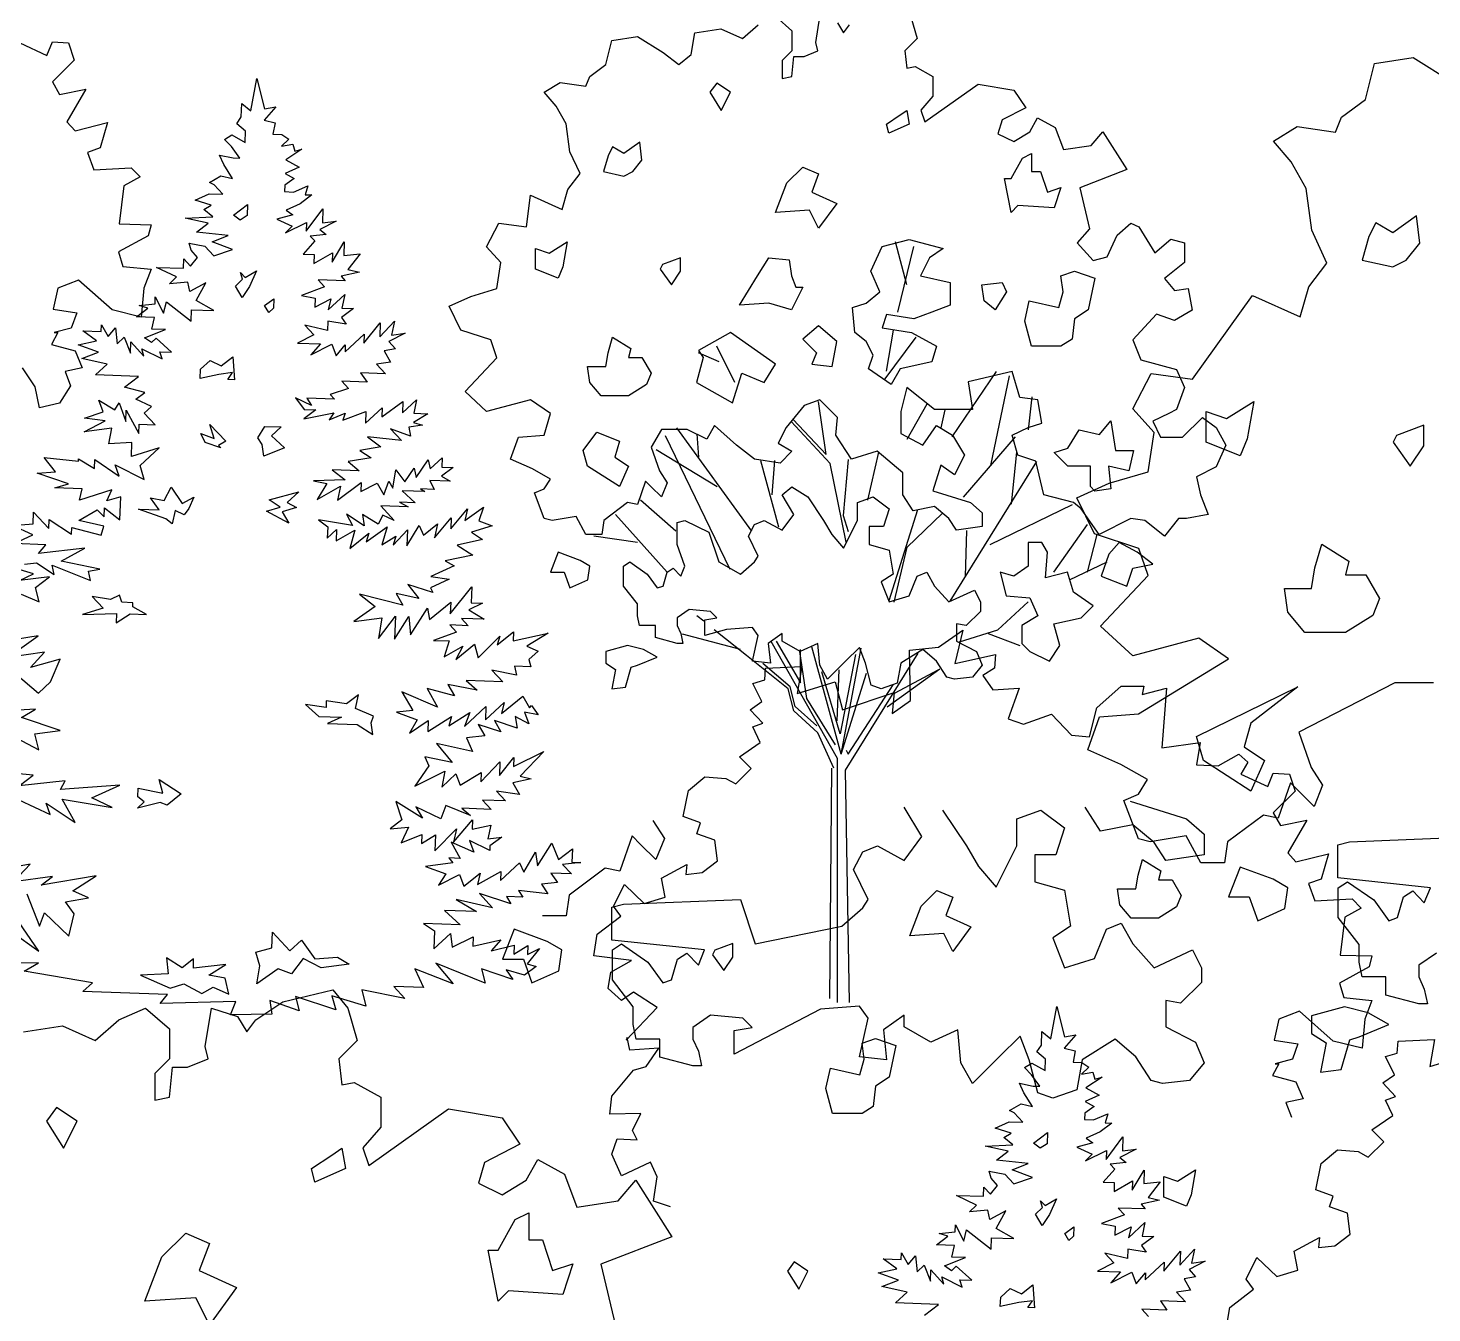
# Model space of a CAD drawing. Header units: inches. Extents: x -11 to 128, y 7 to 56.
# Drawn here: x 52.104 to 52.838, y 22.551 to 23.224 of the extents above; entities that cross this region are included whole.
import ezdxf

# ---------------------------------------------------------------- set-up
doc = ezdxf.new("R2010")
doc.units = ezdxf.units.IN
doc.header["$MEASUREMENT"] = 0
doc.layers.add('CAY', color=94, linetype='Continuous')
doc.layers.add('CAY-3', color=61, linetype='Continuous')
picture_1 = doc.add_image_def('image1.jpg', size_in_pixel=(1680, 1093))

# ---------------------------------------------------------------- blocks, each defined once
blk = doc.blocks.new('A$C76451831')
at = {"layer": 'CAY'}
for p, q in [((3764, 1772.8), (3822.4, 1787)), ((3822.4, 1787), (3840.1, 1765.7)), ((3732.8, 1752.2), (3764, 1772.8)), ((4659.2, 1730), (4666, 1767.4)), ((4666, 1767.4), (4675.2, 1732.1)), ((3545.3, 1728), (3573, 1752.2)), ((3573, 1752.2), (3604.2, 1765.7)), ((3604.2, 1765.7), (3631.9, 1741.6)), ((3673.8, 1720.9), (3680.9, 1765.7)), ((3680.9, 1765.7), (3711.5, 1755.7)), ((3711.5, 1755.7), (3722.2, 1738)), ((3722.2, 1738), (3732.8, 1752.2)), ((3840.1, 1765.7), (3850.7, 1728)), ((3462.1, 1738), (3507.5, 1745.1)), ((3507.5, 1745.1), (3545.3, 1728)), ((3631.9, 1741.6), (3631.9, 1706.7)), ((4648.1, 1722.6), (4648.6, 1738.5)), ((4648.6, 1738.5), (4659.2, 1730)), ((4688.4, 1734.4), (4674.7, 1719)), ((4675.2, 1732.1), (4688.4, 1734.4)), ((3677.3, 1706.7), (3673.8, 1720.9)), ((3850.7, 1728), (3829.5, 1706.7)), ((4642.8, 1714.7), (4648.1, 1722.6)), ((4674.7, 1719), (4687.7, 1715.8)), ((3631.9, 1706.7), (3614.8, 1689.6)), ((3653.2, 1696.7), (3677.3, 1706.7)), ((3829.5, 1706.7), (3833, 1676.1)), ((4628.6, 1696.6), (4636.9, 1701.7)), ((4636.9, 1701.7), (4652.5, 1693)), ((4653, 1706.2), (4642.8, 1714.7)), ((4652.5, 1693), (4653, 1706.2)), ((4687.7, 1715.8), (4685, 1702.8)), ((4685, 1702.8), (4695.4, 1702.4)), ((4695.4, 1702.4), (4703.4, 1696.7)), ((3614.8, 1689.6), (3614.8, 1658.4)), ((3631.9, 1661.9), (3635.5, 1696.7)), ((3635.5, 1696.7), (3653.2, 1696.7)), ((4636.5, 1688.1), (4628.6, 1696.6)), ((4646.4, 1674.6), (4636.5, 1688.1)), ((4703.4, 1696.7), (4694.9, 1688.8)), ((4694.9, 1688.8), (4708.2, 1691.1)), ((4718.8, 1685.3), (4699.8, 1672.8)), ((4708.2, 1691.1), (4710.6, 1682.8)), ((4710.6, 1682.8), (4718.8, 1685.3)), ((3833, 1676.1), (3847.2, 1679)), ((3847.2, 1679), (3878.4, 1661.9)), ((4627.6, 1667.1), (4622.5, 1678.2)), ((4622.5, 1678.2), (4638.7, 1674.9)), ((4638.7, 1674.9), (4646.4, 1674.6)), ((4699.8, 1672.8), (4715.4, 1664.1)), ((3614.8, 1658.4), (3631.9, 1661.9)), ((3878.4, 1661.9), (3878.4, 1627.1)), ((4611, 1646.4), (4624.4, 1654.1)), ((4624.4, 1654.1), (4637.9, 1650.9)), ((4637.9, 1650.9), (4627.6, 1667.1)), ((4715.4, 1664.1), (4699.3, 1656.9)), ((4699.3, 1656.9), (4709.5, 1651.1)), ((3864.3, 1582.3), (3957.4, 1648.4)), ((3957.4, 1648.4), (4019.9, 1637.7)), ((4019.9, 1637.7), (4040.5, 1607.1)), ((4616.3, 1643.5), (4611, 1646.4)), ((4626.4, 1632.7), (4616.3, 1643.5)), ((4698.8, 1643.4), (4698.5, 1635.7)), ((4709.5, 1651.1), (4698.8, 1643.4)), ((4708.9, 1635.3), (4725.5, 1642.4)), ((4725.5, 1642.4), (4722.4, 1632.1)), ((3878.4, 1627.1), (3857.2, 1602.9)), ((4594.4, 1625.7), (4610.5, 1633.3)), ((4612.8, 1620.1), (4594.4, 1625.7)), ((4604.5, 1614.9), (4612.8, 1620.1)), ((4610.5, 1633.3), (4626.4, 1632.7)), ((4698.5, 1635.7), (4708.9, 1635.3)), ((4716.6, 1621.4), (4700.5, 1614.3)), ((4730.1, 1631.8), (4716.6, 1621.4)), ((4722.4, 1632.1), (4730.1, 1631.8)), ((4040.5, 1607.1), (3999.3, 1585.8)), ((4582.8, 1604.8), (4615, 1606.4)), ((4609.3, 1598.9), (4582.8, 1604.8)), ((4615, 1606.4), (4604.5, 1614.9)), ((4708, 1608.6), (4689.3, 1603.8)), ((4689.3, 1603.8), (4707.5, 1595.4)), ((4700.5, 1614.3), (4708, 1608.6)), ((4723.6, 1589.4), (4743.1, 1615.5)), ((4743.1, 1615.5), (4742.6, 1599.2)), ((3857.2, 1602.9), (3864.3, 1582.3)), ((4047.6, 1565.2), (4061.2, 1589.4)), ((4061.2, 1589.4), (4092.4, 1572.3)), ((4595.8, 1588.5), (4609.3, 1598.9)), ((4632.8, 1584.5), (4595.8, 1588.5)), ((4699.6, 1587.6), (4724, 1599.9)), ((4707.5, 1595.4), (4699.6, 1587.6)), ((4724, 1599.9), (4723.6, 1589.4)), ((4758.5, 1601.4), (4739.6, 1591.6)), ((4739.6, 1591.6), (4747.1, 1585.9)), ((4742.6, 1599.2), (4758.5, 1601.4)), ((3999.3, 1585.8), (3992.2, 1561.6)), ((4092.4, 1572.3), (4106.6, 1533.9)), ((4587.2, 1575.6), (4605.7, 1572.3)), ((4589.7, 1567.4), (4587.2, 1575.6)), ((4605.7, 1572.3), (4616.2, 1561)), ((4614, 1577.4), (4632.8, 1584.5)), ((4637.7, 1568.4), (4614, 1577.4)), ((4733.7, 1578.2), (4720, 1562.8)), ((4747.1, 1585.9), (4728.4, 1583.8)), ((4728.4, 1583.8), (4733.7, 1578.2)), ((4754.1, 1553.5), (4768.1, 1577)), ((4768.1, 1577), (4767.5, 1561.2)), ((3992.2, 1561.6), (4019.9, 1548.1)), ((4019.9, 1548.1), (4047.6, 1565.2)), ((4154.9, 1541), (4175.6, 1565.2)), ((4175.6, 1565.2), (4217.4, 1499.1)), ((4580.8, 1546.4), (4581.1, 1557.2)), ((4581.1, 1557.2), (4589, 1548.8)), ((4589, 1548.8), (4597.1, 1559)), ((4597.1, 1559), (4589.7, 1567.4)), ((4616.2, 1561), (4637.7, 1568.4)), ((4720, 1562.8), (4733.1, 1562.4)), ((4732.8, 1552), (4754.5, 1564.3)), ((4733.1, 1562.4), (4732.8, 1552)), ((4754.5, 1564.3), (4754.1, 1553.5)), ((4767.5, 1561.2), (4786.6, 1563.2)), ((4786.6, 1563.2), (4772.4, 1545.1)), ((4106.6, 1533.9), (4154.9, 1541)), ((4572.7, 1536.2), (4549.1, 1547.5)), ((4549.1, 1547.5), (4580.8, 1546.4)), ((4785.9, 1541.9), (4764.4, 1537.2)), ((4772.4, 1545.1), (4785.9, 1541.9)), ((4564.3, 1528.4), (4572.7, 1536.2)), ((4585.6, 1530.3), (4564.3, 1528.4)), ((4588, 1519.4), (4585.6, 1530.3)), ((4606.9, 1529.6), (4588, 1519.4)), ((4595.3, 1508.7), (4606.9, 1529.6)), ((4745, 1524.8), (4718.3, 1514.8)), ((4769.2, 1531.6), (4737.5, 1532.7)), ((4737.5, 1532.7), (4745, 1524.8)), ((4764.4, 1537.2), (4769.2, 1531.6)), ((4547.6, 1504.9), (4547.9, 1513.1)), ((4547.9, 1513.1), (4557.6, 1494.1)), ((4557.6, 1494.1), (4560.8, 1507.2)), ((4560.8, 1507.2), (4589.5, 1484.9)), ((4616.2, 1497.1), (4595.3, 1508.7)), ((4718.3, 1514.8), (4734.1, 1511.6)), ((4734.1, 1511.6), (4733.7, 1501.1)), ((4733.7, 1501.1), (4752.6, 1510.9)), ((4749.5, 1497.9), (4768.7, 1515.8)), ((4752.6, 1510.9), (4749.5, 1497.9)), ((4768.7, 1515.8), (4765.4, 1500)), ((4217.4, 1499.1), (4134.9, 1467.3)), ((4525.8, 1489.8), (4539.3, 1499.8)), ((4547, 1489.1), (4525.8, 1489.8)), ((4528.9, 1502.9), (4547.6, 1504.9)), ((4539.3, 1499.8), (4528.9, 1502.9)), ((4543.8, 1475.6), (4547, 1489.1)), ((4589.5, 1484.9), (4589.9, 1498)), ((4589.9, 1498), (4616.2, 1497.1)), ((4779, 1499.6), (4765, 1489.2)), ((4765, 1489.2), (4770.2, 1481.3)), ((4765.4, 1500), (4779, 1499.6)), ((4463.6, 1473.4), (4484.8, 1472.7)), ((4479.5, 1462), (4463.6, 1473.4)), ((4484.8, 1472.7), (4485.1, 1480.4)), ((4485.1, 1480.4), (4492.8, 1466.9)), ((4492.8, 1466.9), (4501.3, 1477.1)), ((4501.3, 1477.1), (4503.4, 1458.4)), ((4535.3, 1465.5), (4559.7, 1475)), ((4559.7, 1475), (4543.8, 1475.6)), ((4722.1, 1480.2), (4732.6, 1469)), ((4748.6, 1473.9), (4722.1, 1480.2)), ((4749, 1484.7), (4748.6, 1473.9)), ((4770.2, 1481.3), (4749, 1484.7)), ((4790.7, 1459.3), (4810.1, 1482.6)), ((4809.5, 1466.3), (4826.5, 1484.8)), ((4810.1, 1482.6), (4809.5, 1466.3)), ((4826.5, 1484.8), (4823.2, 1468.6)), ((4134.9, 1467.3), (4152, 1395.3)), ((4458, 1457.3), (4479.5, 1462)), ((4481.7, 1448.7), (4458, 1457.3)), ((4503.4, 1458.4), (4511.4, 1466.3)), ((4511.4, 1466.3), (4518.8, 1447.4)), ((4518.8, 1447.4), (4519.3, 1460.6)), ((4519.3, 1460.6), (4534.6, 1444.2)), ((4543.3, 1459.7), (4535.3, 1465.5)), ((4548.9, 1465), (4543.3, 1459.7)), ((4566.9, 1448.5), (4548.9, 1465)), ((4732.6, 1469), (4713.7, 1459.2)), ((4713.7, 1459.2), (4740.4, 1458.3)), ((4740.4, 1458.3), (4729, 1445.5)), ((4729, 1445.5), (4753.5, 1457.8)), ((4753.5, 1457.8), (4758.5, 1444.5)), ((4758.5, 1444.5), (4769.3, 1457.3)), ((4769, 1449.1), (4791.1, 1469.7)), ((4769.3, 1457.3), (4769, 1449.1)), ((4791.1, 1469.7), (4790.7, 1459.3)), ((4839.1, 1470.7), (4820.2, 1461)), ((4820.2, 1461), (4827.6, 1452.5)), ((4823.2, 1468.6), (4839.1, 1470.7)), ((4462.4, 1441.3), (4481.7, 1448.7)), ((4491.7, 1434.8), (4462.4, 1441.3)), ((4534.6, 1444.2), (4532.2, 1452.4)), ((4532.2, 1452.4), (4555.8, 1440.7)), ((4555.8, 1440.7), (4553.3, 1449)), ((4553.3, 1449), (4566.9, 1448.5)), ((4827.6, 1452.5), (4814.4, 1450.3)), ((4814.4, 1450.3), (4822.1, 1436.9)), ((4478.1, 1422.1), (4491.7, 1434.8)), ((4786.8, 1424.5), (4794.5, 1413.8)), ((4816.2, 1423.5), (4786.8, 1424.5)), ((4822.1, 1436.9), (4805.7, 1434.7)), ((4805.7, 1434.7), (4816.2, 1423.5)), ((4528.3, 1420.4), (4478.1, 1422.1)), ((4512, 1407.8), (4528.3, 1420.4)), ((4794.5, 1413.8), (4765.1, 1414.8)), ((4765.1, 1414.8), (4773, 1406.4)), ((2228.3, 971.5), (2215.1, 1021.6)), ((2217.8, 939.8), (2236.3, 1016.3)), ((2204.6, 871.1), (2212.5, 918.7)), ((2027.8, 857.9), (2006.6, 900.2)), ((2201.9, 860.6), (2238.9, 910.7)), ((2009.3, 881.7), (1985.5, 892.2)), ((2281, 794.5), (2332.5, 870.4)), ((2491.6, 827), (2512.8, 868.3)), ((2512.8, 868.3), (2561.2, 861.8)), ((2326.2, 761), (2347.8, 865.6)), ((2134, 774), (2125.3, 835.7)), ((2370.1, 802.5), (2374.1, 840.9)), ((2228.6, 791.9), (2251.7, 832.8)), ((2268, 805.1), (2272.9, 825.9)), ((2516.4, 799.3), (2491.6, 827)), ((2047.7, 684.5), (1960.2, 805.1)), ((2138.7, 763.4), (2093.5, 812.2)), ((2095.8, 814.5), (2134, 774)), ((2022.3, 639.8), (1946.8, 795.6)), ((1985.8, 770.9), (1983.8, 797.9)), ((2294.3, 724.1), (2354.9, 794.5)), ((2509.3, 753.8), (2516.4, 799.3)), ((2007, 736.3), (1936.2, 779.1)), ((2182.7, 720.5), (2195.7, 776.4)), ((2350.1, 715.8), (2356.4, 776.4)), ((2079.1, 689), (2057.9, 766.3)), ((2071.1, 726.8), (2074.5, 766.9)), ((2157.5, 671.8), (2138.7, 763.4)), ((2159.9, 768.1), (2154, 702.8)), ((2278.7, 602.9), (2379.6, 765.8)), ((2463.9, 740.3), (2509.3, 753.8)), ((2426.2, 723.2), (2463.9, 740.3)), ((1958.8, 684.4), (1917.8, 720.8)), ((2446.8, 681.3), (2426.2, 723.2)), ((1948.8, 636.8), (1888.7, 704)), ((2207.6, 603.7), (2240.9, 709.9)), ((2228.7, 665.9), (2269.2, 705.2)), ((2325.4, 669), (2421.3, 715.4)), ((2154, 702.8), (2159.9, 684)), ((2399.3, 636.8), (2438.6, 692.2)), ((1914.2, 671.4), (1863.5, 678.5)), ((2296.7, 631.7), (2297.9, 685.1)), ((2438.6, 636.8), (2450, 680.8)), ((2498.7, 664.2), (2446.8, 681.3)), ((2213.4, 601.8), (2228.7, 665.9)), ((2509.3, 632.9), (2498.7, 664.2)), ((2417.8, 627.7), (2461.8, 648.6)), ((2334.4, 569.5), (2369.4, 602.2)), ((1991.5, 579.5), (1983.4, 586)), ((2034.5, 546.7), (1966.9, 564.4)), ((2041.2, 539.6), (2003.7, 569.7)), ((2289.6, 555.4), (2334.4, 569.5)), ((2323, 565.2), (2360, 551.4)), ((2147.3, 419.7), (2069.9, 556)), ((2075.8, 556.2), (2104.1, 507.8)), ((2102.9, 544.4), (2111.2, 489.7)), ((2104.1, 507.8), (2104.1, 546.7)), ((2151.6, 424.8), (2117.3, 549.9)), ((2168.2, 540.8), (2150.5, 448.4)), ((2151.6, 424.8), (2175, 548.1)), ((2156.8, 405.9), (2241.3, 542.4)), ((2089.9, 500.7), (2041.2, 539.6)), ((2092.3, 503.1), (2060.4, 530.2)), ((2205.1, 479.9), (2266.8, 524.3)), ((2150.5, 448.4), (2129.2, 520.8)), ((2146.9, 463.7), (2149.3, 523.1)), ((2151.6, 424.8), (2181.2, 519.2)), ((2214.5, 496), (2264.5, 523.1)), ((2096.6, 475.1), (2089.9, 500.7)), ((2098.2, 480.3), (2092.3, 503.1)), ((2159.9, 424.8), (2212.2, 505.4)), ((2124.5, 449.6), (2096.6, 475.1)), ((2123.3, 457.8), (2098.2, 480.3)), ((2111.2, 489.7), (2144.6, 435.4)), ((2143, 408.3), (2124.5, 449.6)), ((2157.5, 429.5), (2159.9, 424.8)), ((2147.3, 135.4), (2147.3, 419.7)), ((2138.3, 140.1), (2140.6, 408.3)), ((2161.5, 135.4), (2156.8, 405.9))]:
    blk.add_line(p, q, dxfattribs=at)
for points in [[(4216, 1534.3), (4196, 1540.6), (4200.2, 1569.1), (4192.8, 1586), (4159, 1570.1), (4147.4, 1595.5), (4153.8, 1613.4), (4177, 1612.3), (4171.7, 1622.9), (4181.2, 1642.9), (4145.3, 1641.9), (4147.4, 1663), (4172.8, 1693.5), (4187.5, 1697.8), (4202.3, 1718.9), (4168.5, 1716.7), (4165.4, 1731.5), (4164.3, 1728.3), (4200.2, 1766.3), (4172.8, 1784.2), (4159, 1774.7), (4143.2, 1788.5), (4146.4, 1807.4), (4170.6, 1821.2), (4126.4, 1826.4), (4130.6, 1851.7), (4158, 1872.8), (4149.6, 1884.4), (4162.2, 1909.7), (4185.4, 1887.6), (4209.7, 1895), (4205.5, 1917.1), (4235, 1933), (4233.9, 1921.4), (4252.9, 1923.5), (4270.8, 1937.2), (4267.7, 1961.4), (4246.6, 1968.8), (4250.8, 1981.5), (4230.8, 1988.9), (4237.1, 2019.4), (4256.1, 2035.3), (4280.3, 2033.1), (4291.9, 2026.8), (4309.9, 2044.7), (4296.2, 2058.5), (4320.4, 2075.3), (4312, 2093.3), (4323.6, 2097.5), (4308.8, 2113.3), (4322.5, 2122.8), (4312, 2143.9), (4325.7, 2148.1), (4326.7, 2161.8), (4368.9, 2163.9), (4363.7, 2132.3), (4408, 2146), (4416.4, 2113.3), (4476.5, 2133.3), (4474.4, 2109.1), (4495.5, 2123.9), (4494.4, 2182.9), (4528.2, 2186.1), (4556.7, 2206.1), (4547.2, 2167.1), (4594.6, 2177.6), (4593.6, 2161.8), (4579.9, 2153.4), (4591.5, 2136.5), (4622.1, 2138.6), (4609.4, 2102.8), (4627.3, 2096.4), (4660, 2108), (4683.2, 2083.8), (4704.3, 2081.7), (4712.8, 2115.4), (4741.2, 2140.7), (4767.6, 2140.7), (4765.5, 2131.2), (4794, 2138.6), (4788.7, 2069), (4833, 2075.3), (4828.8, 2049), (4854.1, 2047.9), (4878.3, 2061.6), (4888.9, 2052.1), (4880.5, 2038.4), (4912.1, 2023.7), (4918.4, 2039.5), (4937.4, 2038.4), (4943.7, 2018.4), (4918.4, 1993.1), (4926.9, 1978.3), (4957.4, 1984.6), (4935.3, 1946.7), (4944.8, 1936.1), (4982.8, 1945.6), (4974.3, 1916.1), (4959.6, 1910.8), (4966.9, 1890.8), (5010.2, 1892.9), (5020.7, 1882.3), (5001.7, 1871.8), (4996.5, 1827.5), (5033.4, 1826.4), (5030.2, 1813.8), (4995.4, 1794.8), (5000.7, 1777.9), (5033.4, 1774.7), (5024.9, 1752.6), (5021.8, 1718.9), (4988, 1727.3), (4949, 1762.1), (4924.8, 1752.6), (4919.5, 1728.3), (4946.9, 1724.1), (4940.6, 1706.2), (4920.5, 1700.9), (4924.8, 1700.9), (4917.4, 1687.2), (4944.8, 1679.8), (4953.2, 1659.8), (4933.2, 1655.6), (4939.5, 1638.7)], [(4863.6, 1391.6), (4867.8, 1417), (4895.2, 1438.1), (4886.8, 1449.7), (4899.4, 1475), (4922.6, 1452.8), (4946.9, 1460.2), (4942.7, 1482.3), (4972.2, 1498.2), (4971.1, 1486.6), (4990.1, 1488.7), (5008, 1502.4), (5004.9, 1526.6), (4983.8, 1534), (4988, 1546.7), (4968, 1554.1), (4974.3, 1584.7), (4993.3, 1600.5), (5017.5, 1598.4), (5029.1, 1592), (5047.1, 1610), (5033.4, 1623.7), (5057.6, 1640.6), (5049.2, 1658.5), (5060.8, 1662.7), (5046, 1678.5), (5059.7, 1688), (5049.2, 1709.1), (5062.9, 1713.3), (5063.9, 1727), (5106.1, 1729.1), (5100.9, 1697.5), (5145.2, 1711.2)], [(4680, 1494.9), (4675.3, 1503.2), (4686, 1511), (4685.6, 1500.1), (4680, 1494.9)], [(1194.4, 1253.4), (1226.1, 1238.6), (1232.4, 1254.5), (1251.4, 1253.4), (1257.7, 1233.4), (1232.4, 1208), (1240.8, 1193.3), (1271.4, 1199.6), (1249.3, 1161.6), (1258.8, 1151.1), (1296.7, 1160.6), (1288.3, 1131.1), (1273.5, 1125.8), (1280.9, 1105.7), (1324.2, 1107.9), (1334.7, 1097.3), (1315.7, 1086.8), (1310.4, 1042.5), (1347.4, 1041.4), (1344.2, 1028.7), (1309.4, 1009.8), (1314.7, 992.9), (1347.4, 989.7), (1338.9, 967.6), (1335.8, 933.8), (1302, 942.3), (1263, 977.1), (1238.7, 967.6), (1233.4, 943.3), (1260.9, 939.1), (1254.5, 921.2), (1234.5, 915.9), (1238.7, 915.9), (1231.3, 902.2), (1258.8, 894.8), (1267.2, 874.8), (1247.2, 870.5), (1253.5, 853.7)], [(2075.8, 1283.7), (2094.3, 1267.5), (2094.3, 1244.3), (2082.9, 1232.9), (2082.9, 1212.1), (2094.3, 1214.4), (2096.6, 1237.6), (2108.4, 1237.6), (2124.5, 1244.3), (2122.2, 1253.8), (2126.9, 1283.7)], [(2147.3, 1277), (2154.4, 1265.2), (2161.5, 1274.6)], [(2233, 1283.7), (2240.1, 1258.5), (2225.9, 1244.3), (2228.3, 1223.9), (2237.7, 1225.8), (2258.6, 1214.4), (2258.6, 1191.2), (2244.4, 1175.1), (2249.1, 1161.4), (2311.2, 1205.4), (2352.9, 1198.3), (2366.7, 1177.9), (2339.1, 1163.7), (2334.4, 1147.6), (2352.9, 1138.5), (2371.4, 1149.9), (2380.4, 1166.1), (2401.2, 1154.7), (2410.7, 1129.1), (2442.9, 1133.8), (2456.7, 1149.9), (2484.6, 1105.9), (2429.6, 1084.7), (2441, 1036.7), (2426.8, 1020.6), (2445.3, 999.7), (2461.8, 1004.1), (2473.2, 1029.6), (2489.3, 1043.4), (2498.7, 1039.1), (2517.2, 1008.8), (2535.7, 1024.9), (2551.8, 1020.6), (2551.8, 997.4), (2528.6, 978.9), (2540, 965.1), (2556.1, 967.1), (2560.8, 941.9), (2540, 930.1), (2519.2, 937.2), (2491.7, 907.3), (2500.7, 884.1), (2542.4, 872.7), (2551.8, 851.9), (2542.4, 826.3), (2533.3, 821.6), (2514.8, 812.5), (2523.9, 794.1), (2549.4, 794.1), (2572.6, 816.9), (2588.7, 805.5), (2600.1, 784.6), (2588.7, 759.5), (2565.6, 747.7), (2570.3, 726.8), (2579.3, 704), (2554.2, 699.3), (2544.7, 699.3), (2528.6, 678.5), (2505.4, 696.9), (2489.3, 699.3), (2452.3, 680.8), (2431.5, 710.7), (2422.5, 717.8), (2387.9, 726.8), (2378.5, 766.1), (2357.6, 773.2), (2350.9, 796.4), (2369.4, 805.5), (2385.5, 810.2), (2380.8, 837.7), (2360, 840.1), (2350.9, 870.4), (2299.8, 858.6), (2304.6, 826.3), (2260.5, 826.3), (2228.3, 851.9), (2221.2, 824), (2221.2, 798.4), (2246.8, 784.6), (2262.9, 807.8), (2281.4, 796.4), (2295.5, 773.2), (2283.7, 750), (2267.6, 761.4), (2258.6, 731.5), (2302.2, 717.8), (2316, 706), (2316, 689.9), (2286.1, 685.5), (2277, 699.3), (2260.5, 713.1), (2235.4, 708.3), (2223.6, 726.8), (2223.6, 752.4), (2193.7, 777.9), (2163.8, 768.5), (2145.4, 796.4), (2147.3, 816.9), (2126.9, 837.7), (2108.4, 831), (2087.6, 805.5), (2078.1, 787), (2094.3, 777.9), (2080.5, 763.8), (2050.6, 768.5), (2029.8, 784.6), (2004.2, 807.8), (1995.2, 791.7), (1972, 803.1), (1942.1, 803.1), (1930.3, 782.3), (1939.8, 754.7), (1948.8, 741), (1942.1, 724.5), (1930.3, 736.3), (1923.7, 742.9), (1914.2, 715.4), (1902.8, 717.8), (1874.9, 696.9), (1872.6, 680.8), (1854.1, 680.8), (1842.7, 701.7), (1814.8, 696.9), (1805.7, 699.3), (1794.3, 729.2), (1805.7, 733.9), (1812.8, 745.3), (1792, 757.1), (1766.4, 768.5), (1775.5, 794.1), (1805.7, 796.4), (1812.8, 821.6), (1789.6, 837.7), (1738.5, 824), (1713.4, 847.2), (1750.3, 886.5), (1743.2, 907.3), (1708.6, 918.7), (1694.9, 946.6), (1720, 958), (1750.3, 967.1), (1755, 997.4), (1738.5, 1015.9), (1752.7, 1043.4), (1784.9, 1039.1), (1789.6, 1076), (1826.6, 1059.5), (1833.2, 1082.7), (1847.4, 1101.2), (1835.6, 1126.7), (1831.3, 1159), (1819.5, 1179.8), (1805.7, 1196), (1824.2, 1207.4), (1854.1, 1203), (1858.8, 1214.4), (1877.3, 1228.2), (1884.3, 1256.1), (1914.2, 1260.8), (1944.1, 1242.4), (1962.6, 1228.2), (1976.7, 1240), (1981, 1265.2), (2011.3, 1269.9), (2036.5, 1258.5), (2054.9, 1274.6)], [(1185.2, 217.6), (1216.5, 195.2), (1188.5, 236.1)], [(1202.6, 261.9), (1217.6, 224.2), (1223.1, 239.9), (1251.6, 212.6), (1257.9, 238.7), (1247.6, 252.6), (1274.4, 257.1), (1256.2, 265.5), (1283.5, 283.1), (1219.2, 272.2), (1232.7, 282.1), (1187.2, 276), (1206.5, 296.7), (1144.9, 285.2)], [(1193.2, 371.5), (1229.8, 354.3), (1225.3, 367.6), (1258.9, 345.2), (1244, 372.4), (1302.2, 362.7), (1278.5, 373.9), (1311.2, 388.7), (1241.7, 383.4), (1247.5, 393.6), (1193.8, 387.8), (1210.1, 400.4), (1160, 404.8)], [(1190.3, 443.7), (1216.6, 429.6), (1211.8, 448.3), (1241.4, 452.3), (1196.6, 467.5), (1212.8, 477.3), (1159.7, 474.2)], [(1190.2, 518), (1216.2, 495.8), (1230.2, 508.9), (1241.6, 535.3), (1206.8, 525.6), (1223.3, 543.6), (1180.5, 537.4), (1215.8, 562.4), (1162.5, 553.9)], [(1196.2, 611.2), (1217.2, 602.3), (1212.8, 618.8), (1229.1, 631.3), (1194, 627.1), (1210.6, 634.7), (1168.4, 647.1)], [(1200.1, 646), (1213.8, 647.7), (1234.6, 633.9), (1232.3, 644.8), (1276.9, 627), (1274.6, 637.9), (1287.8, 640.2), (1242.8, 649.4), (1270.1, 664.8), (1216.4, 658.5), (1224.9, 668.7), (1187.8, 670), (1209.5, 680.1), (1185.8, 691.3), (1209.9, 693.2), (1210.4, 706.8), (1228.3, 687.6), (1228.7, 698), (1254.8, 681.2), (1255.1, 688.9), (1289.2, 680), (1292.3, 690.3), (1263.1, 696.8), (1284.8, 709.2), (1292.7, 701.2), (1293, 711.6), (1311.1, 697.8), (1312.1, 724.6), (1296, 719.7), (1301.9, 732.6), (1263.9, 720.8), (1267.1, 733.8), (1235.4, 734.9), (1251.4, 739.8), (1214.7, 752), (1236, 753.5), (1223, 770.3), (1262.8, 766.2), (1262.9, 768.9), (1281.5, 757.4), (1281.9, 768.2), (1310.2, 748.6), (1305.7, 761.9), (1339.5, 744.9), (1334.6, 760.9), (1356.7, 781.5), (1324.6, 771.7), (1325.2, 788), (1298.4, 786.2), (1301.7, 804.7), (1269.4, 800.4), (1293.9, 813.1), (1270, 816.2), (1291.5, 823.6), (1286.5, 837), (1305.2, 825.9), (1310.4, 833.9), (1317.9, 812.3), (1318.3, 825.4), (1333.2, 798.2), (1333.6, 809), (1352.2, 808.4), (1339.5, 822), (1347.9, 829.8), (1329.6, 838.2), (1340.3, 846), (1316.5, 852.2), (1332.8, 864.8), (1282.6, 866.6), (1296.2, 879.2), (1266.9, 885.7), (1286.2, 893.2), (1262.5, 901.7), (1284, 906.4), (1268.1, 917.8), (1289.3, 917.1), (1289.6, 924.8), (1297.3, 911.4), (1305.8, 921.5), (1307.9, 902.9), (1315.9, 910.7), (1323.4, 891.9), (1323.8, 905), (1339.1, 888.6), (1336.7, 896.9), (1360.3, 885.2), (1357.8, 893.4), (1371.4, 892.9), (1353.4, 909.4), (1347.8, 904.2), (1339.8, 909.9), (1364.2, 919.5), (1348.4, 920), (1351.5, 933.5), (1330.3, 934.3), (1343.8, 944.2), (1333.4, 947.3), (1352.1, 949.4), (1352.4, 957.5), (1362.1, 938.6), (1365.3, 951.6), (1394, 929.3), (1394.4, 942.4), (1420.7, 941.5), (1399.8, 953.1), (1411.4, 974), (1392.5, 963.8), (1390.1, 974.8), (1368.8, 972.8), (1377.2, 980.7), (1353.6, 991.9), (1385.3, 990.8), (1385.6, 1001.7), (1393.5, 993.3), (1401.6, 1003.4), (1394.2, 1011.8), (1391.7, 1020.1), (1410.2, 1016.7), (1420.7, 1005.5), (1442.2, 1012.9), (1418.5, 1021.8), (1437.3, 1028.9), (1400.3, 1032.9), (1413.8, 1043.3), (1387.3, 1049.2), (1419.5, 1050.8), (1409, 1059.4), (1417.3, 1064.5), (1398.9, 1070.1), (1415, 1077.7), (1430.9, 1077.2), (1420.8, 1088), (1415.5, 1090.9), (1428.9, 1098.6), (1442.4, 1095.4), (1432.1, 1111.6), (1427, 1122.6), (1443.2, 1119.4), (1450.9, 1119.1), (1441, 1132.6), (1433.1, 1141), (1441.4, 1146.2), (1457, 1137.5), (1457.5, 1150.6), (1447.3, 1159.1), (1452.6, 1167.1), (1453.1, 1182.9), (1463.7, 1174.4), (1470.5, 1211.8), (1479.7, 1176.6), (1492.9, 1178.8), (1479.2, 1163.4), (1492.2, 1160.3), (1489.5, 1147.2), (1499.9, 1146.8), (1507.9, 1141.1), (1499.4, 1133.3), (1512.7, 1135.5), (1515.1, 1127.3), (1523.3, 1129.7), (1504.3, 1117.2), (1519.9, 1108.5), (1503.8, 1101.4), (1514, 1095.6), (1503.3, 1087.8), (1503, 1080.1), (1513.4, 1079.7), (1530, 1086.9), (1526.9, 1076.5), (1534.6, 1076.3), (1521.1, 1065.9), (1505, 1058.7), (1512.5, 1053), (1493.8, 1048.2), (1512, 1039.9), (1504.1, 1032), (1528.5, 1044.3), (1528.1, 1033.9), (1547.6, 1060), (1547.1, 1043.7), (1563, 1045.8), (1544.1, 1036.1), (1551.6, 1030.3), (1532.9, 1028.3), (1538.2, 1022.7), (1524.5, 1007.3), (1537.6, 1006.8), (1537.3, 996.4), (1559, 1008.8), (1558.6, 997.9), (1572.6, 1021.5), (1572, 1005.6), (1591.1, 1007.7), (1576.9, 989.6), (1590.4, 986.4), (1568.9, 981.7), (1573.7, 976.1), (1542, 977.2), (1549.5, 969.2), (1522.8, 959.3), (1538.6, 956), (1538.2, 945.6), (1557.1, 955.4), (1554, 942.3), (1573.2, 960.2), (1569.9, 944.5), (1583.5, 944), (1569.5, 933.6), (1574.7, 925.7), (1553.5, 929.2), (1553.1, 918.3), (1526.6, 924.7), (1537.1, 913.4), (1518.2, 903.7), (1544.9, 902.7), (1533.5, 890), (1558, 902.3), (1563, 889), (1573.8, 901.7), (1573.5, 893.6), (1595.6, 914.1), (1595.2, 903.7), (1614.6, 927.1), (1614, 910.8), (1631, 929.2), (1627.7, 913), (1643.6, 915.2), (1624.7, 905.4), (1632.1, 897), (1618.9, 894.7), (1626.6, 881.3), (1610.2, 879.2), (1620.7, 867.9), (1591.3, 868.9), (1599.1, 858.2), (1569.6, 859.3), (1577.5, 850.8), (1556, 843.9), (1561.2, 838.3), (1529.1, 839.4), (1534.2, 831), (1515.9, 839.8), (1525.9, 826.3), (1539.5, 825.9), (1525.5, 815.5), (1560.6, 822.4), (1554.9, 814.4), (1573.8, 821.9), (1570.8, 813.9), (1597.8, 823.8), (1597.4, 810.2), (1616.6, 828.2), (1616.2, 817.7), (1640.9, 835.5), (1640.4, 822.3), (1656.8, 837.6), (1653.5, 821.9), (1669.8, 821.3), (1653.1, 811), (1663.9, 807.9), (1648, 805.8), (1649.9, 795.3), (1626.6, 803.8), (1639.3, 790.2), (1599.5, 794.3), (1615, 782.9), (1590.8, 778.7), (1604.1, 770.1), (1577.2, 765.6), (1590, 754.7), (1558.3, 755.8), (1573.8, 744.4), (1536.6, 743), (1552.3, 740.2), (1540.8, 721.6), (1568.1, 736.9), (1564.8, 720.7), (1592.2, 741.1), (1591.9, 730.6), (1610.8, 740.4), (1618.5, 727), (1624.5, 742.7), (1629.2, 734.8), (1632.6, 756), (1643, 742), (1654, 757.9), (1656.3, 747), (1670.2, 767.8), (1672.6, 757.3), (1686.6, 770), (1686.2, 759.1), (1699.3, 758.6), (1685.9, 748.7), (1696.1, 742.9), (1672.1, 743.7), (1677.2, 733.1), (1661.3, 733.7), (1666.6, 730.8), (1639.9, 731.7), (1655.3, 717.6), (1636.8, 718.2), (1647, 712.9), (1615.3, 714), (1630.6, 697.1), (1617.6, 703), (1611.9, 692.8), (1593.7, 703.8), (1595.9, 690.6), (1575.1, 704.5), (1582.3, 691.1), (1542.7, 697.9), (1553.3, 689.4), (1552.8, 676.3), (1563.6, 686.3), (1563.1, 673.2), (1584.9, 685.6), (1579.1, 664.5), (1601.1, 682.3), (1598, 672), (1622.6, 689.7), (1616.4, 668.6), (1632.6, 678.5), (1629.6, 668.1), (1646.1, 686.1), (1645.4, 667.6), (1659.8, 691.1), (1664.9, 680), (1681.2, 693.1), (1677.9, 676.9), (1697.3, 700.2), (1696.8, 687.1), (1716.2, 710.4), (1713, 696.9), (1734.9, 712.5), (1729.3, 696.4), (1745, 690.8), (1720.7, 683.5), (1733.6, 674.9), (1704.3, 668.2), (1722.5, 656.7), (1690.1, 650.1), (1700.8, 644.3), (1673.6, 631.7), (1694.8, 628.7), (1673.2, 618.6), (1675.7, 613), (1646.5, 622.2), (1659.6, 605.9), (1633, 611.8), (1640.7, 598.4), (1590.4, 611), (1608.5, 596.8), (1583.9, 579.1), (1616.2, 583.4), (1612.6, 559.5), (1632.1, 585.5), (1631.2, 558.8), (1648, 585), (1649.9, 563.6), (1669.6, 594.7), (1671.9, 581.4), (1696.6, 601.9), (1696.1, 588.3), (1721.2, 619.6), (1720.6, 601), (1733.7, 600.6), (1717.6, 593), (1735.8, 581.9), (1709.1, 582.8), (1716.9, 574.4), (1695.7, 575.2), (1703.5, 566.7), (1676.5, 557.2), (1695, 556.6), (1688.9, 538.2), (1710.7, 550.6), (1702.4, 535), (1724.3, 552.8), (1728.8, 536.8), (1753.7, 562.3), (1750.6, 551.9), (1769.7, 567.1), (1769.3, 556.7), (1810, 565.7), (1785.4, 550.7), (1798.4, 544.8), (1787.6, 534.8), (1790, 526.5), (1771, 527.2), (1773.4, 516.7), (1744.6, 522.7), (1757.2, 509.1), (1714.7, 510.6), (1727.4, 499.2), (1693.2, 505.9), (1700.9, 492.5), (1669.1, 501.3), (1681.4, 479.5), (1639.5, 497.3), (1652.3, 475.6), (1633.6, 473.5), (1657.4, 464.5), (1648.7, 449), (1670.5, 464.1), (1670, 450.9), (1697.4, 468.6), (1694.3, 457.8), (1718.8, 473.3), (1712.8, 457.1), (1737.7, 480.3), (1737.1, 464.5), (1759.1, 485), (1755.9, 472), (1780.7, 492.4), (1788.3, 478.5), (1790.7, 481.2), (1798.5, 470.5), (1782.7, 473.7), (1787.7, 460), (1771.7, 468.7), (1773.9, 455), (1747.5, 464.1), (1755.2, 450.7), (1728.8, 459.3), (1736.5, 445.9), (1715.1, 443.9), (1722.2, 427.8), (1680, 437), (1698.2, 415), (1666.3, 421.6), (1671.3, 411), (1654.7, 387.5), (1689.7, 404.9), (1686.3, 386.4), (1702.7, 401.7), (1707.7, 388.4), (1732.3, 403.4), (1731.9, 392.6), (1754, 415.8), (1753.4, 400), (1770, 420.7), (1769.7, 410.3), (1805.2, 427.6), (1777.4, 399.1), (1790.4, 396), (1769, 391.3), (1776.7, 377.8), (1750.1, 381.5), (1760.6, 370.2), (1733.8, 371.2), (1743.9, 360.4), (1709.5, 361.6), (1719.6, 353.1), (1691, 365), (1685, 349.3), (1656.1, 363.5), (1663.8, 350.1), (1632.7, 369.7), (1639.7, 348.2), (1626.2, 337.8), (1647.6, 339.7), (1638.8, 321.5), (1663.1, 331), (1662.7, 320.6), (1679, 330.5), (1678.3, 311.9), (1703.2, 337.8), (1700, 322), (1722.2, 348), (1721.8, 337.1), (1743.2, 341.8), (1740, 326.1), (1756.3, 327.8), (1742.4, 317.8), (1742.2, 312.4), (1718.6, 324.1), (1723.6, 310.3), (1697.2, 322.1), (1707.5, 303.2), (1694.3, 303.7), (1699.1, 298), (1667.2, 293.7), (1691, 285.2), (1682.3, 271.9), (1706.8, 284.6), (1711.8, 270.9), (1730.9, 286.1), (1727.7, 273), (1755, 287.9), (1754.6, 277.5), (1776.6, 298.1), (1781.7, 287), (1795.6, 310.5), (1797.8, 294.6), (1814.6, 320.8), (1822.1, 301.9), (1838.4, 314.5), (1837.8, 298.6), (1848.2, 298.3), (1826.8, 296.3), (1837.3, 285.1), (1813.3, 285.9), (1821.1, 275.2), (1802.5, 273.1), (1809.8, 262), (1775.5, 265.9), (1780.6, 258), (1761.6, 258.7), (1766.8, 250.4), (1730.1, 262.5), (1745.3, 245.7), (1703.1, 255.3), (1726.6, 241.3), (1689.5, 242.6), (1707.5, 225.7), (1664.9, 227.2), (1677.8, 219), (1677, 197.7), (1696.2, 215.6), (1698.4, 199.7), (1722.9, 212), (1722.5, 201.1), (1754.9, 208.2), (1743.6, 195.4), (1770.5, 202.2), (1770.2, 191.8), (1786.4, 201.6), (1786, 191.2), (1799.9, 198.4), (1785.6, 180.3), (1796.4, 177.2), (1782.5, 167.3), (1761.4, 173.5), (1769.1, 162.3), (1732.4, 174.5), (1736.8, 158), (1679.2, 181.3), (1699.6, 157), (1654.9, 174.5), (1665, 152.8), (1630.2, 154), (1643.3, 140), (1592.9, 149.9), (1597.7, 131.1), (1558.2, 142.9), (1562.6, 126.9), (1515.6, 142.2), (1520, 125.7), (1486, 137.8), (1488.1, 121.8), (1440.1, 120.8), (1446.1, 136.4), (1358.1, 134.1), (1366.6, 144.6), (1267.9, 148.1), (1279.1, 158.1), (1199.4, 171.8), (1216.1, 181.6), (1168, 180.6)], [(1253.5, 853.7), (1240.8, 833.6), (1217.6, 828.4), (1212.4, 852.6), (1197.6, 874.8)], [(1484.5, 939.3), (1479.8, 947.6), (1490.5, 955.4), (1490.1, 944.5), (1484.5, 939.3)]]:
    blk.add_lwpolyline(points, dxfattribs=at)
for points in [[(4784.5, 1915.2), (4800.4, 1915.2), (4810.9, 1896.7), (4805.6, 1883.5), (4784.5, 1870.3), (4752.8, 1870.3), (4739.6, 1886.1), (4737, 1904.6), (4758.1, 1904.6), (4760.8, 1920.5), (4766, 1939), (4787.2, 1925.7)], [(4507.9, 1884.3), (4526.4, 1902.8), (4544.9, 1894.9), (4536.9, 1873.7), (4566, 1860.5), (4544.9, 1831.5), (4534.3, 1852.6), (4494.7, 1850)], [(4267.5, 1833.2), (4264.9, 1827.9), (4278.1, 1809.4), (4288.7, 1825.2), (4288.7, 1841.1)], [(4396.9, 1672), (4402.2, 1695.8), (4436.5, 1687.9), (4441.8, 1706.3), (4439.1, 1724.8), (4455, 1730.1), (4478.7, 1722.2), (4470.8, 1685.2), (4455, 1674.7), (4452.3, 1650.9), (4439.1, 1643), (4404.8, 1643)], [(3524.3, 1634.1), (3500.5, 1649.9), (3488.6, 1634.1), (3508.4, 1602.4)], [(4639.1, 1608.3), (4655.4, 1620.8), (4655, 1607.7), (4646.6, 1602.6)], [(3821.2, 1594.5), (3833.1, 1602.4), (3837, 1578.6), (3801.4, 1562.8), (3797.4, 1578.6)], [(4791, 1545.5), (4791, 1569.3), (4806.8, 1564), (4827.9, 1577.2), (4822.7, 1548.1), (4817.4, 1534.9)], [(4641.2, 1525.7), (4649.6, 1533.5), (4647.2, 1541.3), (4652.4, 1535.7), (4665.8, 1543.4), (4657.5, 1525.1), (4648.9, 1512.3)], [(4035, 1519.2), (4050.8, 1527.2), (4050.8, 1495.5), (4066.6, 1495.5), (4078.5, 1459.8), (4102.3, 1467.8), (4090.4, 1432.1), (4027.1, 1436.1), (4015.2, 1424.2), (4003.3, 1483.6), (4015.2, 1483.6)], [(3623.3, 1475.7), (3651, 1503.4), (3678.7, 1491.5), (3666.8, 1459.8), (3710.3, 1440), (3678.7, 1396.5), (3662.8, 1428.1), (3603.5, 1424.2)], [(4376, 1459.3), (4360.2, 1469.9), (4352.3, 1459.3), (4365.5, 1438.2)], [(4640.1, 1416.5), (4632.4, 1416.7), (4637.7, 1424.7), (4621.8, 1422.5), (4600.3, 1417.9), (4600.7, 1428.7), (4611.9, 1438.8), (4624.8, 1432.9), (4638.3, 1443.3)], [(2022.5, 1195.9), (2006.6, 1206.4), (1998.7, 1195.9), (2011.9, 1174.8)], [(2220.4, 1169.5), (2228.3, 1174.8), (2231, 1158.9), (2207.2, 1148.4), (2204.6, 1158.9)], [(1919.5, 1116.7), (1916.9, 1137.8), (1898.4, 1124.6), (1885.2, 1132.5), (1880, 1122), (1874.7, 1103.5), (1898.4, 1098.2), (1909, 1103.5)], [(2362.9, 1119.3), (2373.5, 1124.6), (2373.5, 1103.5), (2384.1, 1103.5), (2392, 1079.7), (2407.8, 1085), (2399.9, 1061.2), (2357.7, 1063.9), (2349.7, 1055.9), (2341.8, 1095.6), (2349.7, 1095.6)], [(2088.5, 1090.3), (2106.9, 1108.8), (2125.4, 1100.8), (2117.5, 1079.7), (2146.5, 1066.5), (2125.4, 1037.5), (2114.9, 1058.6), (2075.3, 1055.9)], [(1443.6, 1052.7), (1459.9, 1065.3), (1459.5, 1052.2), (1451.1, 1047)], [(1795.5, 989.9), (1795.5, 1013.7), (1811.3, 1008.4), (1832.5, 1021.6), (1827.2, 992.6), (1821.9, 979.4)], [(2209.9, 855.3), (2183.5, 873.8), (2188.8, 889.6), (2180.8, 905.5), (2167.6, 916), (2165, 945.1), (2180.8, 950.3), (2196.7, 963.5), (2186.1, 987.3), (2199.3, 1016.3), (2231, 1024.3), (2270.6, 1013.7), (2254.7, 1003.1), (2244.2, 982), (2278.5, 974.1), (2278.5, 947.7), (2257.4, 939.8), (2236.3, 931.9), (2204.6, 937.1), (2199.3, 921.3), (2233.6, 916), (2262.7, 900.2), (2257.4, 881.7), (2220.4, 873.8)], [(1943.3, 995.2), (1940.7, 989.9), (1953.9, 971.5), (1964.4, 987.3), (1964.4, 1003.1)], [(2054.1, 982), (2067.3, 1003.1), (2091.1, 1000.5), (2093.7, 982), (2099, 968.8), (2106.9, 968.8), (2093.7, 942.4), (2067.3, 950.3), (2033, 947.7)], [(1445.7, 970.1), (1454.1, 978), (1451.7, 985.8), (1456.9, 980.2), (1470.4, 987.9), (1462, 969.6), (1453.4, 956.7)], [(2365.6, 929.2), (2370.9, 953), (2405.2, 945.1), (2410.4, 963.5), (2407.8, 982), (2423.6, 987.3), (2447.4, 979.4), (2439.5, 942.4), (2423.6, 931.9), (2421, 908.1), (2407.8, 900.2), (2373.5, 900.2)], [(2318.1, 953), (2315.4, 971.5), (2339.2, 974.1), (2344.5, 963.5), (2331.3, 942.4)], [(2141.2, 876.4), (2146.5, 905.5), (2125.4, 923.9), (2106.9, 908.1), (2122.8, 892.2), (2117.5, 879)], [(1903.7, 887), (1919.5, 887), (1930.1, 868.5), (1924.8, 855.3), (1903.7, 842.1), (1872, 842.1), (1858.8, 857.9), (1856.2, 876.4), (1877.3, 876.4), (1880, 892.2), (1885.2, 910.7), (1906.4, 897.5)], [(2062.1, 857.9), (2075.3, 879), (2022.5, 916), (1985.5, 894.9), (1990.8, 887), (1982.9, 857.9), (2025.1, 834.2), (2035.7, 868.5)], [(1444.6, 860.9), (1436.9, 861.2), (1442.2, 869.2), (1426.3, 867), (1404.8, 862.3), (1405.2, 873.2), (1416.4, 883.2), (1429.3, 877.3), (1442.8, 887.7)], [(2577.1, 788.1), (2577.1, 823.8), (2600.8, 815.8), (2632.5, 835.6), (2624.6, 792.1), (2616.7, 772.3)], [(1428.7, 781.7), (1410.3, 787.8), (1405.3, 798.4), (1420.9, 792.4), (1416.1, 808.9), (1434.4, 789.2), (1426.1, 784.5)], [(1476.9, 785.4), (1471.7, 793.3), (1479.9, 806.6), (1498.9, 806), (1487.6, 795.5), (1503, 781.8), (1478.7, 771.8)], [(2415.7, 781.4), (2428.9, 802.5), (2452.7, 797.2), (2465.9, 813), (2471.2, 778.7), (2492.3, 778.7), (2487, 755), (2463.2, 760.2), (2465.9, 733.8), (2447.4, 731.2), (2442.1, 736.5), (2442.1, 760.2), (2415.7, 760.2), (2399.9, 776.1)], [(1856.2, 760.2), (1850.9, 778.7), (1866.8, 799.8), (1893.2, 789.3), (1887.9, 770.8), (1903.7, 760.2), (1893.2, 736.5)], [(1999.5, 590.8), (1974.4, 593.1), (1960.6, 583.7), (1960.6, 574.6), (1964.9, 565.2), (1967.3, 553.8), (1960.6, 553.8), (1935.1, 560.5), (1935.1, 574.6), (1916.6, 574.6), (1914.2, 586), (1914.2, 599.8), (1898.1, 620.6), (1898.1, 643.8), (1905.2, 648.6), (1925.6, 634.4), (1937.4, 618.3), (1944.1, 620.6), (1948.8, 636.8), (1955.9, 641.5), (1964.9, 632), (1969.6, 643.8), (1960.6, 669), (1960.6, 694.6), (1969.6, 696.9), (1997.6, 683.2), (2009, 648.6), (2034.5, 634.4), (2050.6, 648.6), (2054.9, 655.2), (2043.5, 678.5), (2050.6, 692.2), (2062, 696.9), (2082.9, 685.5), (2096.6, 704), (2082.9, 726.8), (2094.3, 736.3), (2112.7, 724.5), (2131.2, 696.9), (2140.6, 680.8), (2154.4, 664.7), (2170.5, 696.9), (2170.5, 717.8), (2189, 724.5), (2207.5, 710.7), (2200.8, 689.9), (2184.3, 689.9), (2184.3, 669), (2207.5, 662.3), (2212.2, 634.4), (2198.4, 625.4), (2207.5, 602.2), (2230.7, 609.2), (2240.1, 632), (2251.5, 636.8), (2260.5, 620.6), (2277, 602.2), (2306.9, 615.9), (2314, 602.2), (2314, 590.8), (2297.5, 574.6), (2286.1, 576.6), (2286.1, 556.2), (2309.3, 544.4), (2316, 528.2), (2304.6, 514.5), (2283.7, 512.1), (2274.7, 514.5), (2262.9, 533), (2246.8, 546.7), (2221.2, 530.6), (2216.9, 507.4), (2198.4, 500.7), (2186.6, 505), (2179.9, 530.6), (2172.9, 549.1), (2156.8, 533), (2135.9, 512.1), (2126.9, 528.2), (2124.5, 553.8), (2103.7, 544.4), (2082.9, 556.2), (2082.9, 565.2), (2066.7, 553.8), (2069.1, 530.6), (2048.3, 533), (2054.9, 562.8), (2048.3, 572.3), (2018, 569.9), (1992.8, 562.8), (1992.8, 581.3), (2006.6, 583.7)], [(1364.6, 698.7), (1332.9, 710.2), (1356.9, 709.4), (1346.9, 723.3), (1362.7, 720.1), (1370.9, 735.6), (1383.8, 716.6), (1397.3, 724.3), (1391.3, 710.9), (1386.1, 703.4), (1375.4, 708.7), (1372.1, 693)], [(1485.1, 721.2), (1519.8, 730.4), (1506.2, 717.8), (1516.9, 712), (1500.4, 707.1), (1508.1, 693.7), (1481.9, 707.7), (1497.9, 712.6)], [(2392.2, 660), (2385.5, 671.4), (2369.4, 671.4), (2369.4, 643.8), (2352.9, 632), (2336.8, 636.8), (2343.9, 609.2), (2371.4, 606.9), (2380.8, 586), (2362.3, 574.6), (2362.3, 553.8), (2371.4, 544.4), (2394.6, 533), (2406.4, 551.4), (2399.3, 576.6), (2431.5, 583.7), (2445.3, 597.4), (2422.5, 613.6), (2415.4, 636.8), (2389.8, 630.1)], [(2475.5, 671.4), (2463.7, 657.6), (2454.7, 632), (2484.6, 620.6), (2491.7, 641.5), (2514.8, 646.2), (2496.4, 660)], [(1313.2, 601.7), (1310.8, 609.9), (1300.2, 604.8), (1278.6, 608.3), (1291.7, 594.7), (1267.4, 587.4), (1307.3, 588.7), (1306.9, 577.9), (1323.2, 588.2), (1342.2, 587.5), (1326.2, 596.2), (1326.3, 601.2)], [(1603.8, 461), (1606.8, 469), (1585.8, 477.9), (1589, 493.7), (1575.1, 483.3), (1551.6, 486.8), (1551.4, 479.1), (1527.5, 482.7), (1542.8, 468.5), (1569.5, 467.6), (1553, 460.5), (1587.8, 459.2), (1606, 447.7)], [(1332, 374.8), (1332.4, 385.2), (1361.2, 379.2), (1356.8, 395.2), (1382.5, 378.5), (1366.1, 365.4), (1358.1, 368.4), (1331.6, 361.7), (1339.5, 369.1)], [(1474.2, 178.1), (1469.4, 194.1), (1488.1, 198.9), (1488.8, 217.4), (1509.3, 195.4), (1522.9, 208.1), (1538.4, 186.2), (1564.8, 188), (1578.1, 179.9), (1545.8, 175.6), (1524.8, 186.7), (1511.1, 168.6), (1495.4, 174.6), (1470.8, 156.9)], [(1809, 206.5), (1770.6, 220.7), (1757.1, 185.9), (1781.3, 185.9), (1791.3, 158.2), (1822.5, 172.3), (1826.1, 196.5)], [(1438.2, 144.9), (1433.9, 163.6), (1414.9, 167), (1434.4, 179.5), (1396.7, 175.3), (1397, 186.2), (1383.5, 175.8), (1365.4, 187.3), (1367.4, 168.6), (1335.2, 167), (1369.6, 152.2), (1385.6, 157.1), (1406.5, 146), (1419.9, 153.2)]]:
    blk.add_lwpolyline(points, close=True, dxfattribs=at)
at = {"layer": 'CAY-3'}
for p, q in [((2762.6, 1187.4), (2773.2, 1229.3)), ((2773.2, 1229.3), (2818.1, 1236.4)), ((2818.1, 1236.4), (2862.9, 1208.6)), ((2734.9, 1166.8), (2762.6, 1187.4)), ((2727.8, 1149.6), (2734.9, 1166.8)), ((2655.3, 1139), (2683, 1156.1)), ((2683, 1156.1), (2727.8, 1149.6)), ((2676, 1114.8), (2655.3, 1139)), ((2693.6, 1083.6), (2676, 1114.8)), ((2700.1, 1035.2), (2693.6, 1083.6)), ((2717.8, 996.9), (2700.1, 1035.2)), ((2696.6, 969.1), (2717.8, 996.9)), ((2686.6, 934.3), (2696.6, 969.1)), ((2561.2, 861.8), (2631.1, 959.1)), ((2631.1, 959.1), (2686.6, 934.3)), ((2453.9, 573.9), (2509.3, 632.9)), ((2491.6, 539.1), (2453.9, 573.9)), ((2568.3, 559.8), (2491.6, 539.1)), ((2603, 535.6), (2568.3, 559.8)), ((2498.1, 471.6), (2603, 535.6)), ((2797, 507.9), (2685, 450.4)), ((2841.8, 507.9), (2797, 507.9)), ((2439.1, 429.8), (2452.7, 468.1)), ((2452.7, 468.1), (2498.1, 471.6)), ((2685, 450.4), (2699.2, 409.1)), ((2477.5, 412.7), (2439.1, 429.8)), ((2508.7, 395), (2477.5, 412.7)), ((2699.2, 409.1), (2712.7, 388.5)), ((2498.1, 377.9), (2508.7, 395)), ((2481, 370.8), (2498.1, 377.9)), ((2675.1, 391.3), (2660.8, 350.1)), ((2685, 381.4), (2675.1, 391.3)), ((2702.7, 363.7), (2685, 381.4)), ((2712.7, 388.5), (2702.7, 363.7)), ((2245.7, 328.6), (2225, 362.9)), ((2453.8, 335.1), (2436.1, 362.9)), ((2498.1, 326), (2481, 370.8)), ((2488.6, 369.9), (2554, 349.3)), ((1932.1, 347.2), (1945.6, 326.5)), ((2269.8, 359.3), (2297.6, 318)), ((2356.5, 349.3), (2384.2, 359.3)), ((2356.5, 318), (2356.5, 349.3)), ((2384.2, 359.3), (2411.9, 338.7)), ((2554, 349.3), (2574.7, 331.6)), ((2643.7, 353.7), (2601.9, 322.4)), ((2660.8, 350.1), (2643.7, 353.7)), ((1908, 329.4), (1893.8, 288.2)), ((1917.9, 319.4), (1908, 329.4)), ((2225, 300.9), (2245.7, 328.6)), ((2411.9, 338.7), (2401.9, 307.4)), ((2491.5, 342.2), (2453.8, 335.1)), ((2516.3, 321.6), (2491.5, 342.2)), ((2553.5, 329.5), (2511.7, 322.4)), ((2570.6, 298.2), (2553.5, 329.5)), ((2574.7, 331.6), (2574.7, 307.4)), ((2744, 322.4), (2880.2, 328)), ((1935.6, 301.8), (1917.9, 319.4)), ((1945.6, 326.5), (1935.6, 301.8)), ((2166.1, 290.3), (2176.7, 310.9)), ((2176.7, 310.9), (2193.8, 318)), ((2193.8, 318), (2225, 300.9)), ((2297.6, 318), (2311.7, 293.8)), ((2332.3, 269.7), (2356.5, 318)), ((2511.7, 322.4), (2498.1, 326)), ((2529.9, 300.9), (2516.3, 321.6)), ((2601.9, 322.4), (2598.3, 298.2)), ((2730.4, 318.9), (2744, 322.4)), ((2730.4, 280.5), (2730.4, 318.9)), ((2377.2, 307.4), (2377.2, 276.1)), ((2401.9, 307.4), (2377.2, 307.4)), ((2574.7, 307.4), (2529.9, 300.9)), ((2598.3, 298.2), (2570.6, 298.2)), ((1876.7, 291.7), (1834.8, 260.5)), ((1893.8, 288.2), (1876.7, 291.7)), ((2183.2, 255.5), (2166.1, 290.3)), ((2311.7, 293.8), (2332.3, 269.7)), ((2838.3, 269), (2730.4, 280.5)), ((2377.2, 276.1), (2411.9, 266.1)), ((2411.9, 266.1), (2419, 224.2)), ((2731, 269), (2741.6, 276)), ((2731, 234.2), (2731, 269)), ((2741.6, 276), (2772.3, 254.8)), ((2807.1, 258.3), (2817.7, 265.4)), ((2817.7, 265.4), (2831.2, 251.3)), ((2831.2, 251.3), (2838.3, 269)), ((1834.8, 260.5), (1831.3, 236.3)), ((1884.4, 246.4), (1898, 249.9)), ((1884.4, 208.1), (1884.4, 246.4)), ((1898, 249.9), (2034.2, 255.5)), ((2034.2, 255.5), (2051.3, 203.6)), ((2152.5, 224.2), (2176.7, 245.5)), ((2176.7, 245.5), (2183.2, 255.5)), ((2772.3, 254.8), (2790, 230.6)), ((2800, 234.2), (2807.1, 258.3)), ((1831.3, 236.3), (1803.5, 236.3)), ((2755.2, 202.9), (2731, 234.2)), ((2790, 230.6), (2800, 234.2)), ((2051.3, 203.6), (2152.5, 224.2)), ((2419, 224.2), (2398.4, 210.7)), ((2446.7, 186.5), (2460.9, 220.7)), ((2460.9, 220.7), (2478, 227.8)), ((2478, 227.8), (2491.5, 203.6)), ((1992.3, 196.5), (1884.4, 208.1)), ((1885, 196.5), (1895.6, 203.6)), ((1885, 161.7), (1885, 196.5)), ((1895.6, 203.6), (1926.3, 182.3)), ((1985.3, 178.8), (1992.3, 196.5)), ((2398.4, 210.7), (2411.9, 175.9)), ((2491.5, 203.6), (2516.3, 175.9)), ((2516.3, 175.9), (2561.1, 196.5)), ((2561.1, 196.5), (2571.7, 175.9)), ((2755.2, 182.3), (2755.2, 202.9)), ((1926.3, 182.3), (1944, 158.2)), ((1954, 161.7), (1961.1, 185.9)), ((1961.1, 185.9), (1971.7, 193)), ((1971.7, 193), (1985.3, 178.8)), ((2411.9, 175.9), (2446.7, 186.5)), ((2758.7, 165.1), (2755.2, 182.3)), ((2845.4, 192.9), (2824.7, 178.7)), ((2571.7, 175.9), (2571.7, 158.8)), ((2786.4, 165.1), (2758.7, 165.1)), ((2786.4, 143.9), (2786.4, 165.1)), ((2824.7, 178.7), (2824.7, 165.1)), ((2824.7, 165.1), (2831.2, 151)), ((1909.2, 130.4), (1885, 161.7)), ((1944, 158.2), (1954, 161.7)), ((2571.7, 158.8), (2547, 134.6)), ((2831.2, 151), (2834.8, 133.9)), ((2173.1, 131), (2127.7, 127.5)), ((2183.2, 116.9), (2173.1, 131)), ((2529.9, 137.5), (2529.9, 106.9)), ((2547, 134.6), (2529.9, 137.5)), ((2824.7, 133.9), (2786.4, 143.9)), ((2834.8, 133.9), (2824.7, 133.9)), ((1909.2, 109.8), (1909.2, 130.4)), ((1999.4, 120.4), (1978.8, 106.3)), ((2037.1, 116.9), (1999.4, 120.4)), ((2127.7, 127.5), (2027.1, 75)), ((2047.8, 106.3), (2037.1, 116.9)), ((2173.1, 72.1), (2183.2, 116.9)), ((2225, 120.4), (2200.9, 103.3)), ((2225, 106.9), (2225, 120.4)), ((1912.7, 92.7), (1909.2, 109.8)), ((1978.8, 106.3), (1978.8, 92.7)), ((2027.1, 102.7), (2047.8, 106.3)), ((2027.1, 75), (2027.1, 102.7)), ((2200.9, 103.3), (2204.4, 68.5)), ((2256.3, 89.2), (2225, 106.9)), ((2287.5, 103.3), (2256.3, 89.2)), ((2291.1, 65), (2287.5, 103.3)), ((2529.9, 106.9), (2564.7, 89.2)), ((1940.4, 92.7), (1912.7, 92.7)), ((1940.4, 71.5), (1940.4, 92.7)), ((1978.8, 92.7), (1985.3, 78.5)), ((2360.1, 96.2), (2335.9, 72.1)), ((2370.7, 68.5), (2360.1, 96.2)), ((2470.9, 92.7), (2432.6, 68.5)), ((2495.1, 72.1), (2470.9, 92.7)), ((2564.7, 89.2), (2574.7, 65)), ((1978.8, 61.4), (1940.4, 71.5)), ((1985.3, 78.5), (1988.8, 61.4)), ((2204.4, 68.5), (2173.1, 72.1)), ((2335.9, 72.1), (2304.6, 40.8)), ((2380.7, 30.2), (2370.7, 68.5)), ((2432.6, 68.5), (2426.1, 33.7)), ((2512.8, 44.3), (2495.1, 72.1)), ((1988.8, 61.4), (1978.8, 61.4)), ((2304.6, 40.8), (2291.1, 65)), ((2574.7, 65), (2557.6, 44.3)), ((2426.1, 33.7), (2398.4, 23.7)), ((2526.3, 40.8), (2512.8, 44.3)), ((2557.6, 44.3), (2526.3, 40.8)), ((2398.4, 23.7), (2380.7, 30.2))]:
    blk.add_line(p, q, dxfattribs=at)
for points in [[(2826, 1020.1), (2822.1, 1051.8), (2794.4, 1032), (2774.6, 1043.9), (2766.7, 1028), (2758.7, 1000.3), (2794.4, 992.4), (2810.2, 1000.3)], [(2798.8, 796), (2794.8, 788.1), (2814.6, 760.4), (2830.5, 784.1), (2830.5, 807.9)], [(1847.4, 650.5), (1821.8, 660), (1812.8, 636.8), (1828.9, 636.8), (1835.6, 618.3), (1856.4, 627.7), (1858.8, 643.8)], [(2739.4, 633.6), (2763.2, 633.6), (2779, 605.9), (2771.1, 586.1), (2739.4, 566.3), (2691.9, 566.3), (2672.1, 590.1), (2668.1, 617.8), (2699.8, 617.8), (2703.8, 641.6), (2711.7, 669.3), (2743.4, 649.5)], [(1921.3, 546.7), (1902.8, 551.4), (1877.3, 544.4), (1877.3, 530.6), (1888.7, 523.5), (1884.3, 500.7), (1900.5, 502.7), (1907.1, 525.9), (1914.2, 528.2), (1937.4, 537.7)], [(2573.8, 417.4), (2565.9, 445.1), (2684, 503), (2629.2, 460.9), (2621.3, 433.2), (2645.1, 417.4), (2629.2, 381.7)], [(2654.9, 279), (2616.6, 293.2), (2603, 258.3), (2627.2, 258.3), (2637.2, 230.6), (2668.5, 244.8), (2672, 269)], [(2765.8, 123.3), (2738.1, 130.3), (2699.7, 119.7), (2699.7, 99.1), (2716.8, 88.5), (2710.4, 54.3), (2734.5, 57.2), (2744.6, 92), (2755.2, 95.5), (2790, 109.7)]]:
    blk.add_lwpolyline(points, close=True, dxfattribs=at)

msp = doc.modelspace()

# ---------------------------------------------------------------- block references
at = {"layer": 'CAY', "xscale": 0.0004489089019145984, "yscale": 0.0004489089019145984, "zscale": 0.0004489089019145984}
for p in [(51.56325, 22.65309), (50.54729, 21.91828)]:
    msp.add_blockref('A$C76451831', p, dxfattribs=at)

# ---------------------------------------------------------------- pictures from other files: only their frames are drawn
image = msp.add_image(picture_1, insert=(12.49661, 7.37723), size_in_units=(74.4025, 48.40591))
image.dxf.flags = 6

doc.saveas('drawing.dxf')
